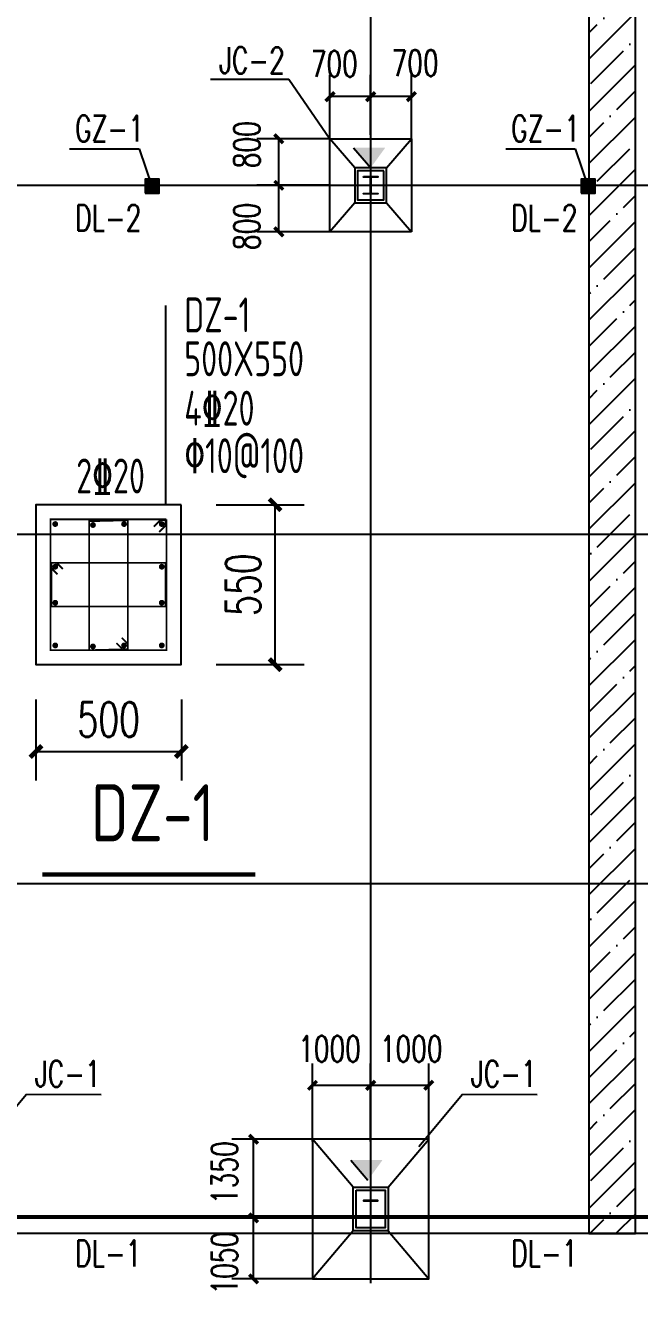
# Model space of a CAD drawing. Extents: x 180850 to 1399066, y 113487 to 334416.
# Drawn here: x 335064 to 345624, y 174007 to 195958 of the extents above; entities that cross this region are included whole.
import ezdxf
from ezdxf.enums import TextEntityAlignment as Align

# ---------------------------------------------------------------- set-up
doc = ezdxf.new("R2010")
doc.units = 0
doc.header["$LTSCALE"] = 1000
for name, color, linetype in [('AXIS', 3, 'Continuous'), ('COLU_DE', 7, 'Continuous'), ('COLU_DE_REIND', 1, 'Continuous'), ('COLU_DE_REINL', 1, 'Continuous'), ('COLU_DE_TEXT_JZ', 7, 'Continuous'), ('DOTE', 1, 'Continuous'), ('GZ', 50, 'Continuous'), ('NUM', 7, 'Continuous'), ('PUB_DIM', 3, 'Continuous'), ('PUB_TEXT', 7, 'Continuous'), ('YCX', 90, 'Continuous'), ('承台', 2, 'Continuous')]:
    doc.layers.add(name, color=color, linetype=linetype)
doc.styles.add('_TCH_DIM_T3', font='SIMPLEX', dxfattribs={"width": 0.705882, "bigfont": 'GBCBIG'})
doc.styles.add('C', font='tssdeng.shx', dxfattribs={"height": 3, "bigfont": 'tssdchn.shx'})
doc.styles.add('TSSD_Rein', font='Tssdeng.shx', dxfattribs={"width": 0.7, "bigfont": 'hztxt.shx'})
doc.dimstyles.new('TCH-200-5', dxfattribs={"dimtxt": 595, "dimasz": 200, "dimexe": 500, "dimexo": 600, "dimgap": 252.5, "dimtad": 1, "dimdec": 0, "dimlfac": 0.2, "dimzin": 0, "dimdsep": 46, "dimtxsty": '_TCH_DIM_T3', "dimblk": 'ARCHTICK', "dimcen": 0.09, "dimclrd": 124, "dimclre": 124, "dimclrt": 7, "dimazin": 2, "dimtfac": 1, "dimtdec": 0, "dimtix": 1, "dimtmove": 2, "dimatfit": 3, "dimfxl": 1, "dimtolj": 1, "dimtzin": 0, "dimarcsym": 0})
doc.dimstyles.new('TCH_150_1', dxfattribs={"dimtxt": 446.25, "dimasz": 150, "dimexe": 375, "dimexo": 450, "dimgap": 189.375, "dimtad": 1, "dimdec": 0, "dimzin": 0, "dimdsep": 46, "dimtxsty": '_TCH_DIM_T3', "dimblk": 'ARCHTICK', "dimcen": 0.09, "dimclrd": 256, "dimclre": 256, "dimclrt": 7, "dimazin": 2, "dimtfac": 1, "dimtdec": 0, "dimtix": 1, "dimtmove": 2, "dimatfit": 3, "dimfxl": 1, "dimtolj": 1, "dimtzin": 0, "dimarcsym": 0})

# ---------------------------------------------------------------- blocks, each defined once
blk = doc.blocks.new('A$C33B20A31')
at = {"layer": 'GZ'}
for points in [[(22125, 17900), (22375, 17900), (22375, 17890), (22257, 17890), (22253, 17885), (22253, 17615), (22257, 17610), (22375, 17610), (22375, 17600), (22125, 17600), (22125, 17610), (22243, 17610), (22247, 17615), (22247, 17885), (22243, 17890), (22125, 17890), (22125, 17900)], [(22125, 0), (22375, 0), (22375, 10), (22257, 10), (22253, 15), (22253, 285), (22257, 290), (22375, 290), (22375, 300), (22125, 300), (22125, 290), (22243, 290), (22247, 286), (22247, 15), (22243, 10), (22125, 10), (22125, 0)]]:
    blk.add_lwpolyline(points, close=True, dxfattribs=at)
blk = doc.blocks.new('_ArchTick')
at = {"color": 0, "linetype": 'ByBlock', "const_width": 0.4}
blk.add_lwpolyline([(-0.5, -0.5), (0.5, 0.5)], dxfattribs=at)
blk = doc.blocks.new('*D1309')
at = {"layer": 'AXIS', "color": 124, "lineweight": -2, "transparency": 16777216}
for p, q in [((338344, 187720), (339857, 187720)), ((339357, 184972), (339357, 187720)), ((338344, 184972), (339857, 184972))]:
    blk.add_line(p, q, dxfattribs=at)
at = {"layer": 'Defpoints', "color": 0, "transparency": 16777216}
for p in [(337744, 187720), (339357, 187720), (337744, 184972)]:
    blk.add_point(p, dxfattribs=at)
at = {"layer": 'AXIS', "color": 124, "lineweight": -2, "transparency": 16777216, "xscale": 200, "yscale": 200, "zscale": 200}
for p, rotation in [((339357, 187720), 90), ((339357, 184972), 270)]:
    blk.add_blockref('_ArchTick', p, dxfattribs=dict(at, rotation=rotation))
at = {"layer": 'AXIS', "color": 7, "transparency": 16777216, "insert": (338807, 186346), "char_height": 595, "attachment_point": 5, "rotation": 90, "style": '_TCH_DIM_T3'}
blk.add_mtext('\\A1;550', dxfattribs=at)
blk = doc.blocks.new('*D1315')
at = {"layer": 'AXIS', "color": 124, "lineweight": -2, "transparency": 16777216}
for p, q in [((335244, 184372), (335244, 182978)), ((337744, 184372), (337744, 182978)), ((335244, 183478), (337744, 183478))]:
    blk.add_line(p, q, dxfattribs=at)
at = {"layer": 'Defpoints', "color": 0, "transparency": 16777216}
for p in [(335244, 184972), (337744, 184972), (337744, 183478)]:
    blk.add_point(p, dxfattribs=at)
at = {"layer": 'AXIS', "color": 124, "lineweight": -2, "transparency": 16777216, "xscale": 200, "yscale": 200, "zscale": 200, "rotation": 180}
blk.add_blockref('_ArchTick', (335244, 183478), dxfattribs=at)
at = {"layer": 'AXIS', "color": 124, "lineweight": -2, "transparency": 16777216, "xscale": 200, "yscale": 200, "zscale": 200}
blk.add_blockref('_ArchTick', (337744, 183478), dxfattribs=at)
at = {"layer": 'AXIS', "color": 7, "transparency": 16777216, "insert": (336494, 184028), "char_height": 595, "attachment_point": 5, "style": '_TCH_DIM_T3'}
blk.add_mtext('\\A1;500', dxfattribs=at)
blk = doc.blocks.new('*D1348')
at = {"layer": 'AXIS', "linetype": 'ByBlock', "lineweight": -2, "transparency": 16777216}
for p, q in [((340275, 193212), (339045, 193212)), ((339420, 192412), (339420, 193212)), ((340289, 192412), (339045, 192412))]:
    blk.add_line(p, q, dxfattribs=at)
at = {"layer": 'Defpoints', "color": 0, "linetype": 'ByBlock', "transparency": 16777216}
for p in [(339420, 193212), (340725, 193212), (340739, 192412)]:
    blk.add_point(p, dxfattribs=at)
at = {"layer": 'AXIS', "linetype": 'ByBlock', "lineweight": -2, "transparency": 16777216, "xscale": 150, "yscale": 150, "zscale": 150}
for p, rotation in [((339420, 193212), 90), ((339420, 192412), 270)]:
    blk.add_blockref('_ArchTick', p, dxfattribs=dict(at, rotation=rotation))
at = {"layer": 'AXIS', "color": 7, "linetype": 'ByBlock', "transparency": 16777216, "insert": (338870, 192504), "char_height": 446.2, "attachment_point": 5, "rotation": 90, "style": '_TCH_DIM_T3'}
blk.add_mtext('\\A1;800', dxfattribs=at)
blk = doc.blocks.new('*D1349')
at = {"layer": 'AXIS', "linetype": 'ByBlock', "lineweight": -2, "transparency": 16777216}
for p, q in [((340300, 193957), (340300, 195111)), ((341000, 194082), (341000, 195111)), ((341000, 194736), (340300, 194736))]:
    blk.add_line(p, q, dxfattribs=at)
at = {"layer": 'Defpoints', "color": 0, "linetype": 'ByBlock', "transparency": 16777216}
for p in [(340300, 194736), (341000, 193632), (340300, 193507)]:
    blk.add_point(p, dxfattribs=at)
at = {"layer": 'AXIS', "linetype": 'ByBlock', "lineweight": -2, "transparency": 16777216, "xscale": 150, "yscale": 150, "zscale": 150, "rotation": 180}
blk.add_blockref('_ArchTick', (340300, 194736), dxfattribs=at)
at = {"layer": 'AXIS', "linetype": 'ByBlock', "lineweight": -2, "transparency": 16777216, "xscale": 150, "yscale": 150, "zscale": 150}
blk.add_blockref('_ArchTick', (341000, 194736), dxfattribs=at)
at = {"layer": 'AXIS', "color": 7, "linetype": 'ByBlock', "transparency": 16777216, "insert": (340374, 195300), "char_height": 446.2, "attachment_point": 5, "style": '_TCH_DIM_T3'}
blk.add_mtext('\\A1;700', dxfattribs=at)
blk = doc.blocks.new('*D1350')
at = {"layer": 'AXIS', "linetype": 'ByBlock', "lineweight": -2, "transparency": 16777216}
for p, q in [((341000, 194082), (341000, 195111)), ((341700, 193957), (341700, 195111)), ((341700, 194736), (341000, 194736))]:
    blk.add_line(p, q, dxfattribs=at)
at = {"layer": 'Defpoints', "color": 0, "linetype": 'ByBlock', "transparency": 16777216}
for p in [(341000, 194736), (341000, 193632), (341700, 193507)]:
    blk.add_point(p, dxfattribs=at)
at = {"layer": 'AXIS', "linetype": 'ByBlock', "lineweight": -2, "transparency": 16777216, "xscale": 150, "yscale": 150, "zscale": 150, "rotation": 180}
blk.add_blockref('_ArchTick', (341000, 194736), dxfattribs=at)
at = {"layer": 'AXIS', "linetype": 'ByBlock', "lineweight": -2, "transparency": 16777216, "xscale": 150, "yscale": 150, "zscale": 150}
blk.add_blockref('_ArchTick', (341700, 194736), dxfattribs=at)
at = {"layer": 'AXIS', "color": 7, "linetype": 'ByBlock', "transparency": 16777216, "insert": (341765, 195313), "char_height": 446.2, "attachment_point": 5, "style": '_TCH_DIM_T3'}
blk.add_mtext('\\A1;700', dxfattribs=at)
blk = doc.blocks.new('*D1351')
at = {"layer": 'AXIS', "linetype": 'ByBlock', "lineweight": -2, "transparency": 16777216}
for p, q in [((340289, 194012), (339045, 194012)), ((339420, 193212), (339420, 194012)), ((340275, 193212), (339045, 193212))]:
    blk.add_line(p, q, dxfattribs=at)
at = {"layer": 'Defpoints', "color": 0, "linetype": 'ByBlock', "transparency": 16777216}
for p in [(339420, 194012), (340739, 194012), (340725, 193212)]:
    blk.add_point(p, dxfattribs=at)
at = {"layer": 'AXIS', "linetype": 'ByBlock', "lineweight": -2, "transparency": 16777216, "xscale": 150, "yscale": 150, "zscale": 150}
for p, rotation in [((339420, 194012), 90), ((339420, 193212), 270)]:
    blk.add_blockref('_ArchTick', p, dxfattribs=dict(at, rotation=rotation))
at = {"layer": 'AXIS', "color": 7, "linetype": 'ByBlock', "transparency": 16777216, "insert": (338870, 193909), "char_height": 446.2, "attachment_point": 5, "rotation": 90, "style": '_TCH_DIM_T3'}
blk.add_mtext('\\A1;800', dxfattribs=at)
blk = doc.blocks.new('*D1560')
at = {"layer": 'AXIS', "linetype": 'ByBlock', "lineweight": -2, "transparency": 16777216}
for p, q in [((340000, 176776), (340000, 178115)), ((341000, 176776), (341000, 178115)), ((340000, 177740), (341000, 177740))]:
    blk.add_line(p, q, dxfattribs=at)
at = {"layer": 'Defpoints', "color": 0, "linetype": 'ByBlock', "transparency": 16777216}
for p in [(341000, 177740), (340000, 176326), (341000, 176326)]:
    blk.add_point(p, dxfattribs=at)
at = {"layer": 'AXIS', "linetype": 'ByBlock', "lineweight": -2, "transparency": 16777216, "xscale": 150, "yscale": 150, "zscale": 150, "rotation": 180}
blk.add_blockref('_ArchTick', (340000, 177740), dxfattribs=at)
at = {"layer": 'AXIS', "linetype": 'ByBlock', "lineweight": -2, "transparency": 16777216, "xscale": 150, "yscale": 150, "zscale": 150}
blk.add_blockref('_ArchTick', (341000, 177740), dxfattribs=at)
at = {"layer": 'AXIS', "color": 7, "linetype": 'ByBlock', "transparency": 16777216, "insert": (340292, 178367), "char_height": 446.2, "attachment_point": 5, "style": '_TCH_DIM_T3'}
blk.add_mtext('\\A1;1000', dxfattribs=at)
blk = doc.blocks.new('*D1561')
at = {"layer": 'AXIS', "linetype": 'ByBlock', "lineweight": -2, "transparency": 16777216}
for p, q in [((340075, 176812), (338612, 176812)), ((338987, 175462), (338987, 176812)), ((340250, 175462), (338612, 175462))]:
    blk.add_line(p, q, dxfattribs=at)
at = {"layer": 'Defpoints', "color": 0, "linetype": 'ByBlock', "transparency": 16777216}
for p in [(338987, 176812), (340525, 176812), (340700, 175462)]:
    blk.add_point(p, dxfattribs=at)
at = {"layer": 'AXIS', "linetype": 'ByBlock', "lineweight": -2, "transparency": 16777216, "xscale": 150, "yscale": 150, "zscale": 150}
for p, rotation in [((338987, 176812), 90), ((338987, 175462), 270)]:
    blk.add_blockref('_ArchTick', p, dxfattribs=dict(at, rotation=rotation))
at = {"layer": 'AXIS', "color": 7, "linetype": 'ByBlock', "transparency": 16777216, "insert": (338487, 176239), "char_height": 446.2, "attachment_point": 5, "rotation": 90, "style": '_TCH_DIM_T3'}
blk.add_mtext('\\A1;1350', dxfattribs=at)
blk = doc.blocks.new('*D1562')
at = {"layer": 'AXIS', "linetype": 'ByBlock', "lineweight": -2, "transparency": 16777216}
for p, q in [((340250, 175462), (338612, 175462)), ((338987, 174412), (338987, 175462)), ((340075, 174412), (338612, 174412))]:
    blk.add_line(p, q, dxfattribs=at)
at = {"layer": 'Defpoints', "color": 0, "linetype": 'ByBlock', "transparency": 16777216}
for p in [(338987, 175462), (340700, 175462), (340525, 174412)]:
    blk.add_point(p, dxfattribs=at)
at = {"layer": 'AXIS', "linetype": 'ByBlock', "lineweight": -2, "transparency": 16777216, "xscale": 150, "yscale": 150, "zscale": 150}
for p, rotation in [((338987, 175462), 90), ((338987, 174412), 270)]:
    blk.add_blockref('_ArchTick', p, dxfattribs=dict(at, rotation=rotation))
at = {"layer": 'AXIS', "color": 7, "linetype": 'ByBlock', "transparency": 16777216, "insert": (338487, 174683), "char_height": 446.2, "attachment_point": 5, "rotation": 90, "style": '_TCH_DIM_T3'}
blk.add_mtext('\\A1;1050', dxfattribs=at)
blk = doc.blocks.new('*D1563')
at = {"layer": 'AXIS', "linetype": 'ByBlock', "lineweight": -2, "transparency": 16777216}
for p, q in [((341000, 176776), (341000, 178115)), ((342000, 176776), (342000, 178115)), ((341000, 177740), (342000, 177740))]:
    blk.add_line(p, q, dxfattribs=at)
at = {"layer": 'Defpoints', "color": 0, "linetype": 'ByBlock', "transparency": 16777216}
for p in [(342000, 177740), (341000, 176326), (342000, 176326)]:
    blk.add_point(p, dxfattribs=at)
at = {"layer": 'AXIS', "linetype": 'ByBlock', "lineweight": -2, "transparency": 16777216, "xscale": 150, "yscale": 150, "zscale": 150, "rotation": 180}
blk.add_blockref('_ArchTick', (341000, 177740), dxfattribs=at)
at = {"layer": 'AXIS', "linetype": 'ByBlock', "lineweight": -2, "transparency": 16777216, "xscale": 150, "yscale": 150, "zscale": 150}
blk.add_blockref('_ArchTick', (342000, 177740), dxfattribs=at)
at = {"layer": 'AXIS', "color": 7, "linetype": 'ByBlock', "transparency": 16777216, "insert": (341697, 178367), "char_height": 446.2, "attachment_point": 5, "style": '_TCH_DIM_T3'}
blk.add_mtext('\\A1;1000', dxfattribs=at)

msp = doc.modelspace()

# ---------------------------------------------------------------- hatches: boundary and pattern name
h = msp.add_hatch()
h.set_pattern_fill('ANSI35', color=8, scale=200)
h.set_pattern_definition([(45, (-160018, 40839.7), (-449.0128, 449.0128), []), (45, (-159569, 40839.7), (-449.0128, 449.0128), [793.75, -158.75, 0, -158.75])])
h.paths.add_polyline_path([(345553.28, 211232.31), (344753.28, 211232.31), (344753.32, 175192.31), (345553.32, 175192.31)])
h = msp.add_hatch(color=256)
h.dxf.hatch_style = 1
h.paths.add_polyline_path([(337360.37, 193319.04), (337120.37, 193319.04), (337120.37, 193079.04), (337360.37, 193079.04)])
h = msp.add_hatch(color=256)
h.dxf.hatch_style = 1
h.paths.add_polyline_path([(344860.37, 193319.04), (344620.37, 193319.04), (344620.37, 193079.04), (344860.37, 193079.04)])

# ---------------------------------------------------------------- linework, layer by layer
for p, q in [((340725.32, 193287.31), (340725.32, 193287.31)), ((340700.32, 175987.48), (340000.32, 176812.48)), ((341300.32, 175987.48), (342000.32, 176812.48)), ((340700.32, 175237.48), (340000.32, 174412.48)), ((341300.32, 175237.48), (342000.32, 174412.48))]:
    msp.add_line(p, q)
for points in [[(318480.32, 211232.31), (379120.32, 211232.31), (379120.32, 175192.31), (318480.32, 175192.31)], [(318780.32, 210932.31), (378820.32, 210932.31), (378820.32, 175492.31), (318780.32, 175492.31)], [(337120.37, 193079.04), (337360.37, 193079.04), (337360.37, 193319.04), (337120.37, 193319.04)], [(344620.37, 193079.04), (344860.37, 193079.04), (344860.37, 193319.04), (344620.37, 193319.04)], [(340000.32, 174412.48), (342000.32, 174412.48), (342000.32, 176812.48), (340000.32, 176812.48)]]:
    msp.add_lwpolyline(points, close=True)
at = {"layer": 'AXIS'}
msp.add_line((337472.42, 191144.63), (337472.42, 187720.13), dxfattribs=at)
at = {"layer": 'COLU_DE'}
msp.add_lwpolyline([(337743.69, 187720.13), (335243.69, 187720.13), (335243.69, 184971.73), (337743.69, 184971.73)], close=True, dxfattribs=at)
at = {"layer": 'COLU_DE_REIND', "const_width": 50}
for points in [[(335550.29, 187388.53, 1), (335600.29, 187388.53, 1)], [(336248.69, 187371.93, -1), (336198.69, 187371.93, -1)], [(336783.69, 187388.53, -1), (336733.69, 187388.53, -1)], [(337382.09, 187388.53, 1), (337432.09, 187388.53, 1)], [(335550.29, 186655.13, -1), (335600.29, 186655.13, -1)], [(337382.09, 186655.13, -1), (337432.09, 186655.13, -1)], [(335550.29, 186035.13, -1), (335600.29, 186035.13, -1)], [(337382.09, 186035.13, -1), (337432.09, 186035.13, -1)], [(335550.29, 185301.73, 1), (335600.29, 185301.73, 1)], [(336248.69, 185285.13, -1), (336198.69, 185285.13, -1)], [(336783.69, 185301.73, -1), (336733.69, 185301.73, -1)], [(337382.09, 185301.73, 1), (337432.09, 185301.73, 1)]]:
    msp.add_lwpolyline(points, format="xyb", close=True, dxfattribs=at)
at = {"layer": 'COLU_DE_REINL', "const_width": 30}
for points in [[(337362.71, 187252.23), (337472.09, 187361.61), (337472.09, 187470.13), (335493.69, 187470.13), (335493.69, 185220.13), (337488.69, 185220.13), (337488.69, 187453.53), (337380.17, 187453.53), (337270.79, 187344.16)], [(336719.8, 185432.54), (336823.69, 185328.65), (336823.69, 185236.73), (336158.69, 185220.13), (336158.69, 187436.93), (336823.69, 187453.53), (336823.69, 185236.73), (336731.76, 185236.73), (336627.87, 185340.62)], [(335614.18, 186524.32), (335510.29, 186628.21), (335510.29, 186720.13), (337472.09, 186720.13), (337472.09, 185970.13), (335510.29, 185970.13), (335510.29, 186720.13), (335602.21, 186720.13), (335706.1, 186616.24)]]:
    msp.add_lwpolyline(points, dxfattribs=at)
at = {"layer": 'DOTE'}
for p, q in [((341000.32, 174337.31), (341000.32, 212087.31)), ((317625.32, 193212.31), (380100.32, 193212.31)), ((317625.32, 187212.31), (380100.32, 187212.31)), ((317625.32, 181212.31), (380100.32, 181212.31)), ((317625.32, 175462.31), (380100.32, 175462.31))]:
    msp.add_line(p, q, dxfattribs=at)
at = {"layer": 'NUM', "const_width": 75}
msp.add_lwpolyline([(335352.28, 181362.31), (339013.92, 181362.31)], dxfattribs=at)
at = {"layer": 'NUM'}
msp.add_lwpolyline([(335352.28, 181212.31), (339013.92, 181212.31)], dxfattribs=at)
at = {"layer": 'PUB_DIM'}
msp.add_lwpolyline([(344753.32, 175192.31), (345553.32, 175192.31), (345553.28, 211232.31), (344753.28, 211232.31)], close=True, dxfattribs=at)
at = {"layer": 'PUB_TEXT', "color": 5}
for p, q in [((340705.48, 193856.84), (341000.32, 193512.31)), ((340658.51, 176454.79), (340953.34, 176110.25))]:
    msp.add_line(p, q, dxfattribs=at)
for points in [[(341249.88, 193856.84), (341000.32, 193512.31), (340705.48, 193856.84)], [(341202.91, 176454.79), (340953.34, 176110.25), (340658.51, 176454.79)]]:
    msp.add_solid(points, dxfattribs=at)
at = {"layer": 'YCX'}
for p, q in [((338245.39, 195033.5), (339595.38, 195035.26)), ((339595.38, 195035.26), (340300.32, 194012.31)), ((335822.69, 193839.6), (337019.73, 193838.83)), ((337019.73, 193838.83), (337240.37, 193178.87)), ((343322.69, 193839.6), (344519.73, 193838.83)), ((344519.73, 193838.83), (344740.37, 193178.87)), ((335080.55, 177580.02), (334327.61, 176683.84)), ((336362.2, 177577.42), (335080.55, 177580.02)), ((342580.55, 177580.02), (341827.61, 176683.84)), ((343862.2, 177577.42), (342580.55, 177580.02))]:
    msp.add_line(p, q, dxfattribs=at)
at = {"layer": '承台'}
for p, q in [((340725.32, 193512.31), (340300.32, 194012.31)), ((341275.32, 193512.31), (341700.32, 194012.31)), ((340725.32, 192912.31), (340300.32, 192412.31)), ((341275.32, 192912.31), (341700.32, 192412.31))]:
    msp.add_line(p, q, dxfattribs=at)
for points in [[(341700.32, 192412.31), (340300.32, 192412.31), (340300.32, 194012.31), (341700.32, 194012.31)], [(341275.32, 193512.31), (340725.32, 193512.31), (340725.32, 192912.31), (341275.32, 192912.31)], [(341225.32, 193462.31), (340775.32, 193462.31), (340775.32, 192962.31), (341225.32, 192962.31)]]:
    msp.add_lwpolyline(points, close=True, dxfattribs=at)
at = {"layer": '承台', "color": 6}
for points in [[(340700.32, 175987.48), (341300.32, 175987.48), (341300.32, 175237.48), (340700.32, 175237.48)], [(340750.32, 175937.48), (341250.32, 175937.48), (341250.32, 175287.48), (340750.32, 175287.48)]]:
    msp.add_lwpolyline(points, close=True, dxfattribs=at)

# ---------------------------------------------------------------- block references
msp.add_blockref('A$C33B20A31', (318750.32, 175462.31))

# ---------------------------------------------------------------- texts
at = {"layer": 'COLU_DE_TEXT_JZ', "style": 'TSSD_Rein', "width": 0.7}
for s, p in [('DZ-1', (337793.58, 190684.28)), ('500X550', (337793.58, 189929.59)), ('4%%13220', (337793.58, 189080.11)), ('%%13010@100', (337793.58, 188263.23))]:
    msp.add_text(s, height=599.985, dxfattribs=at).set_placement(p)
msp.add_text('2%%13220', height=600, dxfattribs=at).set_placement((336526.42, 188215.18), align=Align.MIDDLE)
at = {"layer": 'PUB_TEXT', "style": 'C', "width": 0.8}
msp.add_text('DZ-1', height=980, dxfattribs=at).set_placement((336191.98, 181641.54), align=Align.BOTTOM_LEFT)
at = {"layer": 'YCX', "style": '_TCH_DIM_T3', "width": 0.705882}
for s, p in [('JC-2', (338394.68, 195135.29)), ('GZ-1', (335914.78, 193962.55)), ('GZ-1', (343414.78, 193962.55)), ('JC-1', (335226.72, 177713.89)), ('JC-1', (342726.72, 177713.89))]:
    msp.add_text(s, height=450, dxfattribs=at).set_placement(p)
at = {"layer": '承台', "color": 6, "style": '_TCH_DIM_T3', "width": 0.705882}
for s, p in [('DL-2', (335914.31, 192426.37)), ('DL-2', (343414.31, 192426.37)), ('DL-1', (335914.31, 174628.24)), ('DL-1', (343414.31, 174628.24))]:
    msp.add_text(s, height=450, dxfattribs=at).set_placement(p)

# ---------------------------------------------------------------- dimensions: what is measured, and where the dimension line sits
at = {"layer": 'AXIS', "linetype": 'ByBlock'}
for base, p1, p2, picture, middle in [((340300.32, 194736.32), (341000.32, 193632.31), (340300.32, 193507.31), '*D1349', (340374.12, 195300.39)), ((341000.32, 194736.32), (341700.32, 193507.31), (341000.32, 193632.31), '*D1350', (341765.01, 195312.89)), ((341000.32, 177740.46), (340000.32, 176326.31), (341000.32, 176326.31), '*D1560', (340292.27, 178366.63)), ((342000.32, 177740.46), (341000.32, 176326.31), (342000.32, 176326.31), '*D1563', (341697.24, 178366.63))]:
    dim = msp.add_linear_dim(base=base, p1=p1, p2=p2, dimstyle='TCH_150_1', dxfattribs=at)
    dim.commit()
    dim.dimension.update_dxf_attribs({"geometry": picture, "text_midpoint": middle, "dimtype": 160})
for base, p1, p2, angle, picture, middle in [((339419.5, 194012.31), (340725.32, 193212.31), (340739.14, 194012.31), 90, '*D1351', (338869.5, 193909.23)), ((339419.5, 193212.31), (340739.14, 192412.31), (340725.32, 193212.31), 90, '*D1348', (338869.5, 192504.26)), ((338986.89, 176812.48), (340700.32, 175462.31), (340525.32, 176812.48), 270, '*D1561', (338486.89, 176238.67)), ((338986.89, 175462.31), (340525.32, 174412.48), (340700.32, 175462.31), 270, '*D1562', (338486.89, 174683.17))]:
    dim = msp.add_linear_dim(base=base, p1=p1, p2=p2, angle=angle, dimstyle='TCH_150_1', dxfattribs=at)
    dim.commit()
    dim.dimension.update_dxf_attribs({"geometry": picture, "text_midpoint": middle, "dimtype": 160})
at = {"layer": 'AXIS'}
dim = msp.add_aligned_dim(p1=(337743.69, 184971.73), p2=(337743.69, 187720.13), distance=-1613.73, dimstyle='TCH-200-5', dxfattribs=at)
dim.commit()
dim.dimension.update_dxf_attribs({"geometry": '*D1309', "text_midpoint": (338807.42, 186345.93)})
dim = msp.add_linear_dim(base=(337743.69, 183477.87), p1=(335243.69, 184971.73), p2=(337743.69, 184971.73), dimstyle='TCH-200-5', dxfattribs=at)
dim.commit()
dim.dimension.update_dxf_attribs({"geometry": '*D1315', "text_midpoint": (336493.69, 184027.87)})

doc.saveas('drawing.dxf')
